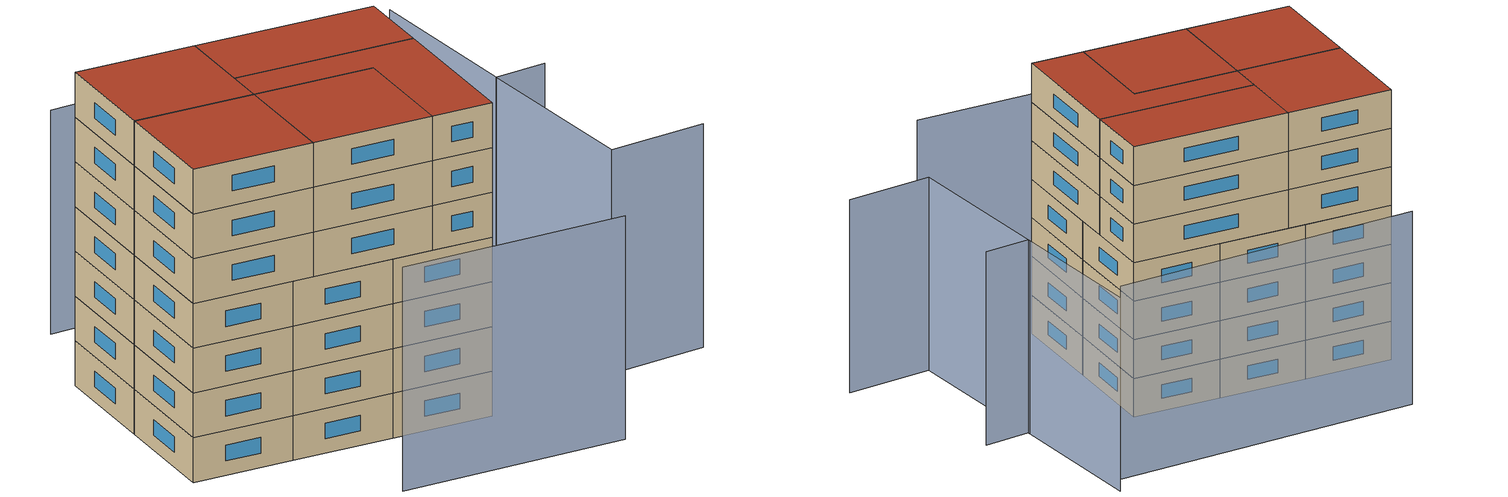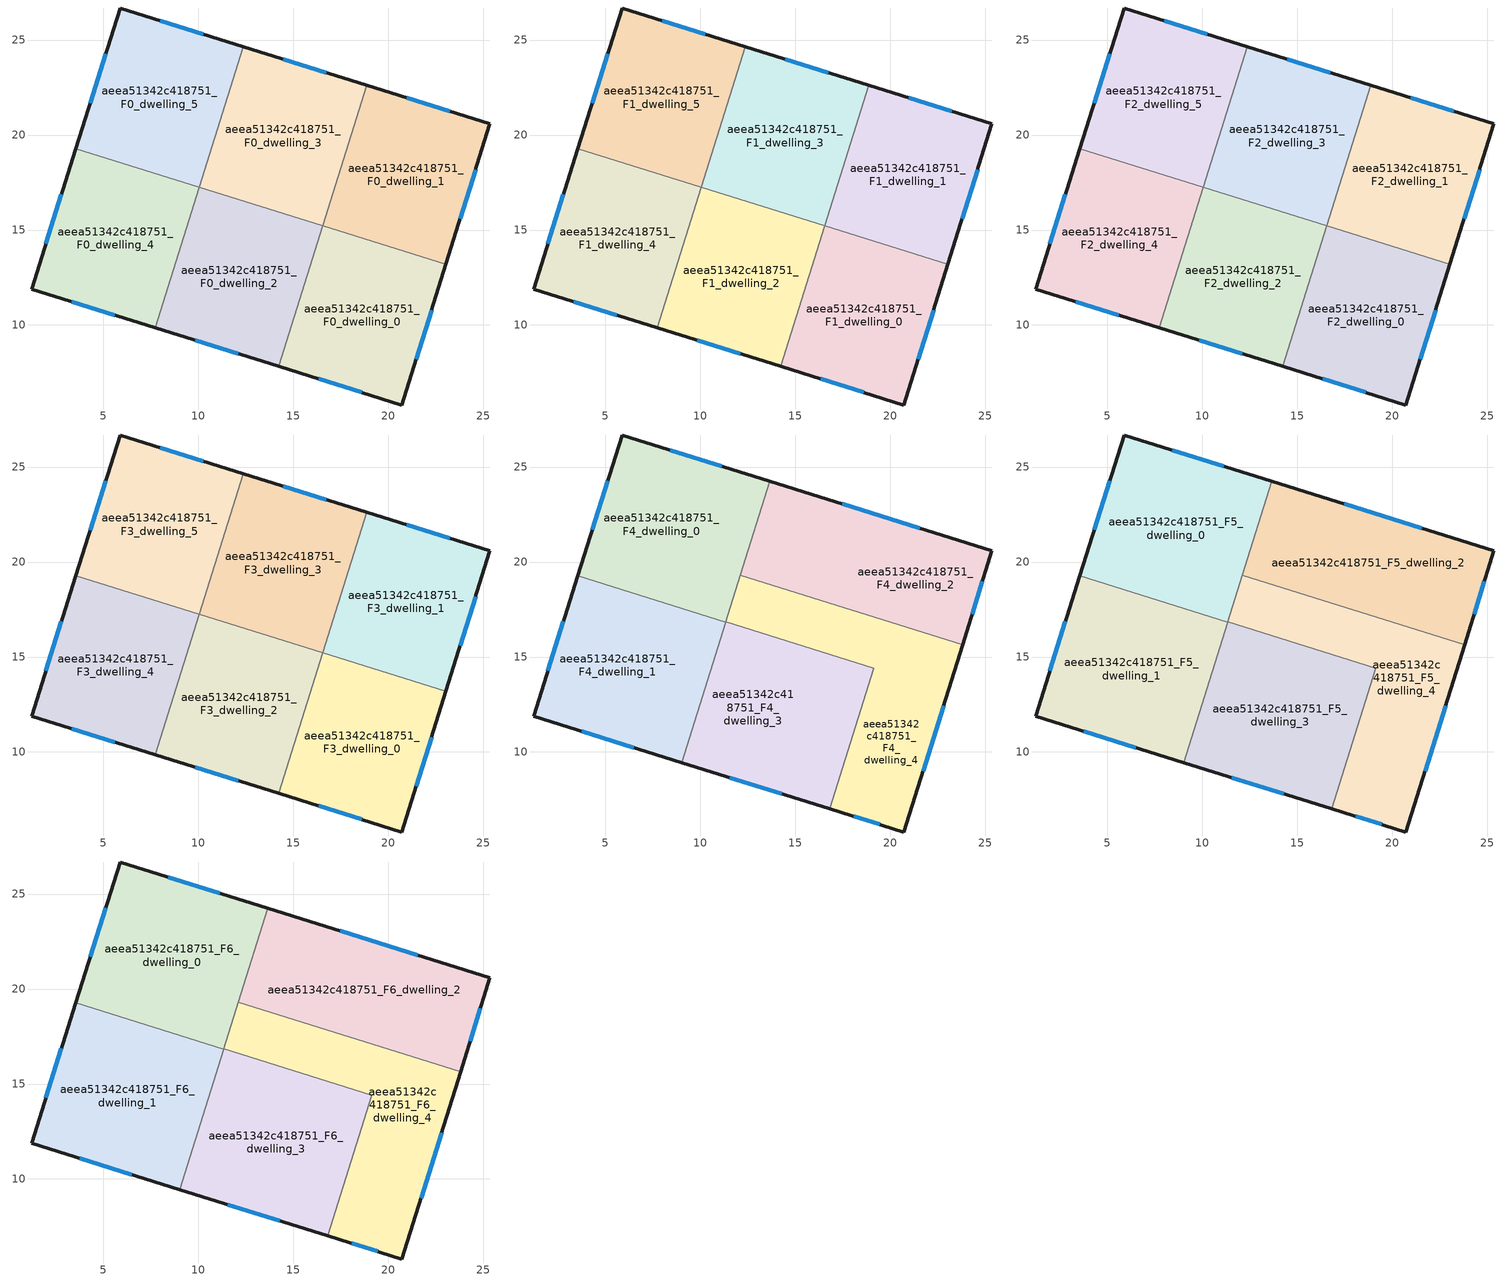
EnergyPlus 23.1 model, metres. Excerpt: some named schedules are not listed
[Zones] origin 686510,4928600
aeea51342c418751_F0_dwelling_0
 floor ground (EU_floor_Construction): 23.05,13.19 20.73,5.79 14.23,7.82 16.55,15.22 z0
 wall outside (EU_wall_Construction): 14.23,7.82 20.73,5.79 23.05,13.19 z0:3
 wall to aeea51342c418751_F0_dwelling_1 (EU_wall_Construction): 23.05,13.19 16.55,15.22 z0:3
 wall to aeea51342c418751_F0_dwelling_2 (EU_wall_Construction): 16.55,15.22 14.23,7.82 z0:3
 window (EU_Window_Construction): 21.48,8.19 22.29,10.78 / 16.35,7.16 18.62,6.45 z0.98:2.02
aeea51342c418751_F0_dwelling_1
 floor ground (EU_floor_Construction): 25.36,20.59 23.05,13.19 16.55,15.22 18.87,22.62 z0
 wall outside (EU_wall_Construction): 23.05,13.19 25.36,20.59 18.87,22.62 z0:3
 wall to aeea51342c418751_F0_dwelling_3 (EU_wall_Construction): 18.87,22.62 16.55,15.22 z0:3
 window (EU_Window_Construction): 23.25,21.25 20.98,21.96 / 23.8,15.59 24.61,18.18 z0.98:2.02
aeea51342c418751_F0_dwelling_2
 floor ground (EU_floor_Construction): 16.55,15.22 14.23,7.82 7.74,9.85 10.06,17.25 z0
 wall outside (EU_wall_Construction): 7.74,9.85 14.23,7.82 z0:3
 wall to aeea51342c418751_F0_dwelling_3 (EU_wall_Construction): 16.55,15.22 10.06,17.25 z0:3
 wall to aeea51342c418751_F0_dwelling_4 (EU_wall_Construction): 10.05,17.25 7.74,9.85 z0:3
 window (EU_Window_Construction): 9.85,9.19 12.12,8.48 z0.98:2.02
aeea51342c418751_F0_dwelling_3
 floor ground (EU_floor_Construction): 18.87,22.62 16.55,15.22 10.06,17.25 12.37,24.66 z0
 wall outside (EU_wall_Construction): 18.87,22.62 12.37,24.66 z0:3
 wall to aeea51342c418751_F0_dwelling_5 (EU_wall_Construction): 12.37,24.66 10.06,17.25 z0:3
 window (EU_Window_Construction): 16.75,23.28 14.48,24 z0.98:2.02
aeea51342c418751_F0_dwelling_4
 floor ground (EU_floor_Construction): 10.05,17.25 7.74,9.85 1.23,11.88 3.56,19.28 z0
 wall outside (EU_wall_Construction): 3.56,19.28 1.23,11.88 7.74,9.85 z0:3
 wall to aeea51342c418751_F0_dwelling_5 (EU_wall_Construction): 10.05,17.25 3.56,19.28 z0:3
 window (EU_Window_Construction): 3.35,11.22 5.62,10.51 / 2.8,16.87 1.99,14.28 z0.98:2.02
aeea51342c418751_F0_dwelling_5
 floor ground (EU_floor_Construction): 12.37,24.66 10.05,17.25 3.56,19.28 5.89,26.69 z0
 wall outside (EU_wall_Construction): 12.37,24.66 5.89,26.69 3.56,19.28 z0:3
 window (EU_Window_Construction): 5.13,24.28 4.32,21.69 / 10.27,25.32 8,26.03 z0.98:2.02
aeea51342c418751_F1_dwelling_0
 floor to aeea51342c418751_F0_dwelling_0 (EU_floor_Construction): 23.05,13.19 20.73,5.79 14.23,7.82 16.55,15.22 z3
 wall outside (EU_wall_Construction): 14.23,7.82 20.73,5.79 23.05,13.19 z3:6
 wall to aeea51342c418751_F1_dwelling_1 (EU_wall_Construction): 23.05,13.19 16.55,15.22 z3:6
 wall to aeea51342c418751_F1_dwelling_2 (EU_wall_Construction): 16.55,15.22 14.23,7.82 z3:6
 window (EU_Window_Construction): 21.48,8.19 22.29,10.78 / 16.35,7.16 18.62,6.45 z3.98:5.02
aeea51342c418751_F1_dwelling_1
 floor to aeea51342c418751_F0_dwelling_1 (EU_floor_Construction): 25.36,20.59 23.05,13.19 16.55,15.22 18.87,22.62 z3
 wall outside (EU_wall_Construction): 23.05,13.19 25.36,20.59 18.87,22.62 z3:6
 wall to aeea51342c418751_F1_dwelling_3 (EU_wall_Construction): 18.87,22.62 16.55,15.22 z3:6
 window (EU_Window_Construction): 23.25,21.25 20.98,21.96 / 23.8,15.59 24.61,18.18 z3.98:5.02
aeea51342c418751_F1_dwelling_2
 floor to aeea51342c418751_F0_dwelling_2 (EU_floor_Construction): 16.55,15.22 14.23,7.82 7.74,9.85 10.06,17.25 z3
 wall outside (EU_wall_Construction): 7.74,9.85 14.23,7.82 z3:6
 wall to aeea51342c418751_F1_dwelling_3 (EU_wall_Construction): 16.55,15.22 10.06,17.25 z3:6
 wall to aeea51342c418751_F1_dwelling_4 (EU_wall_Construction): 10.05,17.25 7.74,9.85 z3:6
 window (EU_Window_Construction): 9.85,9.19 12.12,8.48 z3.98:5.02
aeea51342c418751_F1_dwelling_3
 floor to aeea51342c418751_F0_dwelling_3 (EU_floor_Construction): 18.87,22.62 16.55,15.22 10.06,17.25 12.37,24.66 z3
 wall outside (EU_wall_Construction): 18.87,22.62 12.37,24.66 z3:6
 wall to aeea51342c418751_F1_dwelling_5 (EU_wall_Construction): 12.37,24.66 10.06,17.25 z3:6
 window (EU_Window_Construction): 16.75,23.28 14.48,24 z3.98:5.02
aeea51342c418751_F1_dwelling_4
 floor to aeea51342c418751_F0_dwelling_4 (EU_floor_Construction): 10.05,17.25 7.74,9.85 1.23,11.88 3.56,19.28 z3
 wall outside (EU_wall_Construction): 3.56,19.28 1.23,11.88 7.74,9.85 z3:6
 wall to aeea51342c418751_F1_dwelling_5 (EU_wall_Construction): 10.05,17.25 3.56,19.28 z3:6
 window (EU_Window_Construction): 3.35,11.22 5.62,10.51 / 2.8,16.87 1.99,14.28 z3.98:5.02
aeea51342c418751_F1_dwelling_5
 floor to aeea51342c418751_F0_dwelling_5 (EU_floor_Construction): 12.37,24.66 10.05,17.25 3.56,19.28 5.89,26.69 z3
 wall outside (EU_wall_Construction): 12.37,24.66 5.89,26.69 3.56,19.28 z3:6
 window (EU_Window_Construction): 5.13,24.28 4.32,21.69 / 10.27,25.32 8,26.03 z3.98:5.02
aeea51342c418751_F2_dwelling_0
 floor to aeea51342c418751_F1_dwelling_0 (EU_floor_Construction): 23.05,13.19 20.73,5.79 14.23,7.82 16.55,15.22 z6
 wall outside (EU_wall_Construction): 14.23,7.82 20.73,5.79 23.05,13.19 z6:9
 wall to aeea51342c418751_F2_dwelling_1 (EU_wall_Construction): 23.05,13.19 16.55,15.22 z6:9
 wall to aeea51342c418751_F2_dwelling_2 (EU_wall_Construction): 16.55,15.22 14.23,7.82 z6:9
 window (EU_Window_Construction): 21.48,8.19 22.29,10.78 / 16.35,7.16 18.62,6.45 z6.98:8.02
aeea51342c418751_F2_dwelling_1
 floor to aeea51342c418751_F1_dwelling_1 (EU_floor_Construction): 25.36,20.59 23.05,13.19 16.55,15.22 18.87,22.62 z6
 wall outside (EU_wall_Construction): 23.05,13.19 25.36,20.59 18.87,22.62 z6:9
 wall to aeea51342c418751_F2_dwelling_3 (EU_wall_Construction): 18.87,22.62 16.55,15.22 z6:9
 window (EU_Window_Construction): 23.25,21.25 20.98,21.96 / 23.8,15.59 24.61,18.18 z6.98:8.02
aeea51342c418751_F2_dwelling_2
 floor to aeea51342c418751_F1_dwelling_2 (EU_floor_Construction): 16.55,15.22 14.23,7.82 7.74,9.85 10.06,17.25 z6
 wall outside (EU_wall_Construction): 7.74,9.85 14.23,7.82 z6:9
 wall to aeea51342c418751_F2_dwelling_3 (EU_wall_Construction): 16.55,15.22 10.06,17.25 z6:9
 wall to aeea51342c418751_F2_dwelling_4 (EU_wall_Construction): 10.05,17.25 7.74,9.85 z6:9
 window (EU_Window_Construction): 9.85,9.19 12.12,8.48 z6.98:8.02
aeea51342c418751_F2_dwelling_3
 floor to aeea51342c418751_F1_dwelling_3 (EU_floor_Construction): 18.87,22.62 16.55,15.22 10.06,17.25 12.37,24.66 z6
 wall outside (EU_wall_Construction): 18.87,22.62 12.37,24.66 z6:9
 wall to aeea51342c418751_F2_dwelling_5 (EU_wall_Construction): 12.37,24.66 10.06,17.25 z6:9
 window (EU_Window_Construction): 16.75,23.28 14.48,24 z6.98:8.02
aeea51342c418751_F2_dwelling_4
 floor to aeea51342c418751_F1_dwelling_4 (EU_floor_Construction): 10.05,17.25 7.74,9.85 1.23,11.88 3.56,19.28 z6
 wall outside (EU_wall_Construction): 3.56,19.28 1.23,11.88 7.74,9.85 z6:9
 wall to aeea51342c418751_F2_dwelling_5 (EU_wall_Construction): 10.05,17.25 3.56,19.28 z6:9
 window (EU_Window_Construction): 3.35,11.22 5.62,10.51 / 2.8,16.87 1.99,14.28 z6.98:8.02
aeea51342c418751_F2_dwelling_5
 floor to aeea51342c418751_F1_dwelling_5 (EU_floor_Construction): 12.37,24.66 10.05,17.25 3.56,19.28 5.89,26.69 z6
 wall outside (EU_wall_Construction): 12.37,24.66 5.89,26.69 3.56,19.28 z6:9
 window (EU_Window_Construction): 5.13,24.28 4.32,21.69 / 10.27,25.32 8,26.03 z6.98:8.02
aeea51342c418751_F3_dwelling_0
 floor to aeea51342c418751_F2_dwelling_0 (EU_floor_Construction): 23.05,13.19 20.73,5.79 14.23,7.82 16.55,15.22 z9
 wall outside (EU_wall_Construction): 14.23,7.82 20.73,5.79 23.05,13.19 z9:12
 wall to aeea51342c418751_F3_dwelling_1 (EU_wall_Construction): 23.05,13.19 16.55,15.22 z9:12
 wall to aeea51342c418751_F3_dwelling_2 (EU_wall_Construction): 16.55,15.22 14.23,7.82 z9:12
 window (EU_Window_Construction): 21.48,8.19 22.29,10.78 / 16.35,7.16 18.62,6.45 z9.98:11.02
aeea51342c418751_F3_dwelling_1
 floor to aeea51342c418751_F2_dwelling_1 (EU_floor_Construction): 25.36,20.59 23.05,13.19 16.55,15.22 18.87,22.62 z9
 wall outside (EU_wall_Construction): 23.05,13.19 25.36,20.59 18.87,22.62 z9:12
 wall to aeea51342c418751_F3_dwelling_3 (EU_wall_Construction): 18.87,22.62 16.55,15.22 z9:12
 window (EU_Window_Construction): 23.25,21.25 20.98,21.96 / 23.8,15.59 24.61,18.18 z9.98:11.02
aeea51342c418751_F3_dwelling_2
 floor to aeea51342c418751_F2_dwelling_2 (EU_floor_Construction): 16.55,15.22 14.23,7.82 7.74,9.85 10.06,17.25 z9
 wall outside (EU_wall_Construction): 7.74,9.85 14.23,7.82 z9:12
 wall to aeea51342c418751_F3_dwelling_3 (EU_wall_Construction): 16.55,15.22 10.06,17.25 z9:12
 wall to aeea51342c418751_F3_dwelling_4 (EU_wall_Construction): 10.05,17.25 7.74,9.85 z9:12
 window (EU_Window_Construction): 9.85,9.19 12.12,8.48 z9.98:11.02
 ceiling adiabatic (EU_roof_Construction): 9.04,9.44 11.35,16.85 10.06,17.25 7.74,9.85 z12
aeea51342c418751_F3_dwelling_3
 floor to aeea51342c418751_F2_dwelling_3 (EU_floor_Construction): 18.87,22.62 16.55,15.22 10.06,17.25 12.37,24.66 z9
 wall outside (EU_wall_Construction): 18.87,22.62 12.37,24.66 z9:12
 wall to aeea51342c418751_F3_dwelling_5 (EU_wall_Construction): 12.37,24.66 10.06,17.25 z9:12
 window (EU_Window_Construction): 16.75,23.28 14.48,24 z9.98:11.02
aeea51342c418751_F3_dwelling_4
 floor to aeea51342c418751_F2_dwelling_4 (EU_floor_Construction): 10.05,17.25 7.74,9.85 1.23,11.88 3.56,19.28 z9
 wall outside (EU_wall_Construction): 3.56,19.28 1.23,11.88 7.74,9.85 z9:12
 wall to aeea51342c418751_F3_dwelling_5 (EU_wall_Construction): 10.05,17.25 3.56,19.28 z9:12
 window (EU_Window_Construction): 3.35,11.22 5.62,10.51 / 2.8,16.87 1.99,14.28 z9.98:11.02
aeea51342c418751_F3_dwelling_5
 floor to aeea51342c418751_F2_dwelling_5 (EU_floor_Construction): 12.37,24.66 10.05,17.25 3.56,19.28 5.89,26.69 z9
 wall outside (EU_wall_Construction): 12.37,24.66 5.89,26.69 3.56,19.28 z9:12
 window (EU_Window_Construction): 5.13,24.28 4.32,21.69 / 10.27,25.32 8,26.03 z9.98:11.02
aeea51342c418751_F4_dwelling_0
 floor to aeea51342c418751_F3_dwelling_5 (EU_floor_Construction): 12.37,24.66 10.05,17.25 3.56,19.28 5.89,26.69 z12
 floor to aeea51342c418751_F3_dwelling_3 (EU_floor_Construction): 13.67,24.25 11.35,16.85 10.06,17.25 12.37,24.66 z12
 wall outside (EU_wall_Construction): 13.67,24.25 5.89,26.69 3.56,19.28 z12:15
 wall to aeea51342c418751_F4_dwelling_1 (EU_wall_Construction): 3.56,19.28 11.35,16.84 z12:15
 wall to aeea51342c418751_F4_dwelling_2 (EU_wall_Construction): 12.13,19.31 13.67,24.25 z12:15
 wall to aeea51342c418751_F4_dwelling_4 (EU_wall_Construction): 11.35,16.85 12.13,19.31 z12:15
 window (EU_Window_Construction): 5.13,24.28 4.32,21.69 / 11.14,25.04 8.42,25.9 z12.98:14.02
aeea51342c418751_F4_dwelling_1
 floor to aeea51342c418751_F3_dwelling_4 (EU_floor_Construction): 10.05,17.25 7.74,9.85 1.23,11.88 3.56,19.28 z12
 floor adiabatic (EU_floor_Construction): 11.35,16.84 9.04,9.44 7.74,9.85 10.05,17.25 z12
 wall outside (EU_wall_Construction): 3.56,19.28 1.23,11.88 9.04,9.44 z12:15
 wall to aeea51342c418751_F4_dwelling_3 (EU_wall_Construction): 9.04,9.44 11.35,16.84 z12:15
 window (EU_Window_Construction): 2.8,16.87 1.99,14.28 / 3.77,11.09 6.5,10.23 z12.98:14.02
aeea51342c418751_F4_dwelling_2
 floor to aeea51342c418751_F3_dwelling_1 (EU_floor_Construction): 25.36,20.59 23.82,15.66 17.32,17.69 18.87,22.62 z12
 floor to aeea51342c418751_F3_dwelling_3 (EU_floor_Construction): 18.87,22.62 17.32,17.69 12.13,19.31 13.67,24.25 z12
 wall outside (EU_wall_Construction): 23.82,15.66 25.36,20.59 13.67,24.25 z12:15
 wall to aeea51342c418751_F4_dwelling_4 (EU_wall_Construction): 12.13,19.31 23.82,15.66 z12:15
 window (EU_Window_Construction): 24.32,17.26 24.86,18.98 / 21.56,21.78 17.47,23.06 z12.98:14.02
aeea51342c418751_F4_dwelling_3
 floor to aeea51342c418751_F3_dwelling_2 (EU_floor_Construction): 16.55,15.22 14.23,7.82 9.04,9.44 11.35,16.85 z12
 floor to aeea51342c418751_F3_dwelling_0 (EU_floor_Construction): 19.15,14.41 16.83,7.01 14.23,7.82 16.55,15.22 z12
 wall outside (EU_wall_Construction): 9.04,9.44 16.83,7.01 z12:15
 wall to aeea51342c418751_F4_dwelling_4 (EU_wall_Construction): 16.83,7.01 19.15,14.41 11.35,16.85 z12:15
 window (EU_Window_Construction): 11.57,8.65 14.3,7.8 z12.98:14.02
aeea51342c418751_F4_dwelling_4
 floor to aeea51342c418751_F3_dwelling_0 (EU_floor_Construction): 23.05,13.19 20.73,5.79 16.83,7.01 19.15,14.41 16.55,15.22 z12
 floor to aeea51342c418751_F3_dwelling_1 (EU_floor_Construction): 23.82,15.66 23.05,13.19 16.55,15.22 17.32,17.69 z12
 floor to aeea51342c418751_F3_dwelling_3 (EU_floor_Construction): 17.32,17.69 16.55,15.22 11.35,16.85 12.13,19.31 z12
 wall outside (EU_wall_Construction): 16.83,7.01 20.73,5.79 23.82,15.66 z12:15
 window (EU_Window_Construction): 21.74,9 22.82,12.45 / 18.1,6.61 19.46,6.18 z12.98:14.02
aeea51342c418751_F5_dwelling_0
 floor to aeea51342c418751_F4_dwelling_0 (EU_floor_Construction): 13.67,24.25 11.35,16.84 3.56,19.28 5.89,26.69 z15
 wall outside (EU_wall_Construction): 13.67,24.25 5.89,26.69 3.56,19.28 z15:18
 wall to aeea51342c418751_F5_dwelling_1 (EU_wall_Construction): 3.56,19.28 11.35,16.84 z15:18
 wall to aeea51342c418751_F5_dwelling_2 (EU_wall_Construction): 12.13,19.31 13.67,24.25 z15:18
 wall to aeea51342c418751_F5_dwelling_4 (EU_wall_Construction): 11.35,16.85 12.13,19.31 z15:18
 window (EU_Window_Construction): 5.13,24.28 4.32,21.69 / 11.14,25.04 8.42,25.9 z15.98:17.02
aeea51342c418751_F5_dwelling_1
 floor to aeea51342c418751_F4_dwelling_1 (EU_floor_Construction): 11.35,16.84 9.04,9.44 1.23,11.88 3.56,19.28 z15
 wall outside (EU_wall_Construction): 3.56,19.28 1.23,11.88 9.04,9.44 z15:18
 wall to aeea51342c418751_F5_dwelling_3 (EU_wall_Construction): 9.04,9.44 11.35,16.84 z15:18
 window (EU_Window_Construction): 2.8,16.87 1.99,14.28 / 3.77,11.09 6.5,10.23 z15.98:17.02
aeea51342c418751_F5_dwelling_2
 floor to aeea51342c418751_F4_dwelling_2 (EU_floor_Construction): 25.36,20.59 23.82,15.66 12.13,19.31 13.67,24.25 z15
 wall outside (EU_wall_Construction): 23.82,15.66 25.36,20.59 13.67,24.25 z15:18
 wall to aeea51342c418751_F5_dwelling_4 (EU_wall_Construction): 12.13,19.31 23.82,15.66 z15:18
 window (EU_Window_Construction): 24.32,17.26 24.86,18.98 / 21.56,21.78 17.47,23.06 z15.98:17.02
aeea51342c418751_F5_dwelling_3
 floor to aeea51342c418751_F4_dwelling_3 (EU_floor_Construction): 19.15,14.41 16.83,7.01 9.04,9.44 11.35,16.85 z15
 wall outside (EU_wall_Construction): 9.04,9.44 16.83,7.01 z15:18
 wall to aeea51342c418751_F5_dwelling_4 (EU_wall_Construction): 16.83,7.01 19.15,14.41 11.35,16.85 z15:18
 window (EU_Window_Construction): 11.57,8.65 14.3,7.8 z15.98:17.02
aeea51342c418751_F5_dwelling_4
 floor to aeea51342c418751_F4_dwelling_4 (EU_floor_Construction): 23.82,15.66 20.73,5.79 16.83,7.01 19.15,14.41 11.35,16.85 12.13,19.31 z15
 wall outside (EU_wall_Construction): 16.83,7.01 20.73,5.79 23.82,15.66 z15:18
 window (EU_Window_Construction): 21.74,9 22.82,12.45 / 18.1,6.61 19.46,6.18 z15.98:17.02
aeea51342c418751_F6_dwelling_0
 floor to aeea51342c418751_F5_dwelling_0 (EU_floor_Construction): 13.67,24.25 11.35,16.84 3.56,19.28 5.89,26.69 z18
 wall outside (EU_wall_Construction): 13.67,24.25 5.89,26.69 3.56,19.28 z18:21
 wall to aeea51342c418751_F6_dwelling_1 (EU_wall_Construction): 3.56,19.28 11.35,16.84 z18:21
 wall to aeea51342c418751_F6_dwelling_2 (EU_wall_Construction): 12.13,19.31 13.67,24.25 z18:21
 wall to aeea51342c418751_F6_dwelling_4 (EU_wall_Construction): 11.35,16.85 12.13,19.31 z18:21
 window (EU_Window_Construction): 5.13,24.28 4.32,21.69 / 11.14,25.04 8.42,25.9 z18.98:20.02
 roof outside (EU_roof_Construction): 11.35,16.84 13.67,24.25 5.89,26.69 3.56,19.28 z21
aeea51342c418751_F6_dwelling_1
 floor to aeea51342c418751_F5_dwelling_1 (EU_floor_Construction): 11.35,16.84 9.04,9.44 1.23,11.88 3.56,19.28 z18
 wall outside (EU_wall_Construction): 3.56,19.28 1.23,11.88 9.04,9.44 z18:21
 wall to aeea51342c418751_F6_dwelling_3 (EU_wall_Construction): 9.04,9.44 11.35,16.84 z18:21
 window (EU_Window_Construction): 2.8,16.87 1.99,14.28 / 3.77,11.09 6.5,10.23 z18.98:20.02
 roof outside (EU_roof_Construction): 9.04,9.44 11.35,16.84 3.56,19.28 1.23,11.88 z21
aeea51342c418751_F6_dwelling_2
 floor to aeea51342c418751_F5_dwelling_2 (EU_floor_Construction): 25.36,20.59 23.82,15.66 12.13,19.31 13.67,24.25 z18
 wall outside (EU_wall_Construction): 23.82,15.66 25.36,20.59 13.67,24.25 z18:21
 wall to aeea51342c418751_F6_dwelling_4 (EU_wall_Construction): 12.13,19.31 23.82,15.66 z18:21
 window (EU_Window_Construction): 24.32,17.26 24.86,18.98 / 21.56,21.78 17.47,23.06 z18.98:20.02
 roof outside (EU_roof_Construction): 23.82,15.66 25.36,20.59 13.67,24.25 12.13,19.31 z21
aeea51342c418751_F6_dwelling_3
 floor to aeea51342c418751_F5_dwelling_3 (EU_floor_Construction): 19.15,14.41 16.83,7.01 9.04,9.44 11.35,16.85 z18
 wall outside (EU_wall_Construction): 9.04,9.44 16.83,7.01 z18:21
 wall to aeea51342c418751_F6_dwelling_4 (EU_wall_Construction): 16.83,7.01 19.15,14.41 11.35,16.85 z18:21
 window (EU_Window_Construction): 11.57,8.65 14.3,7.8 z18.98:20.02
 roof outside (EU_roof_Construction): 16.83,7.01 19.15,14.41 11.35,16.85 9.04,9.44 z21
aeea51342c418751_F6_dwelling_4
 floor to aeea51342c418751_F5_dwelling_4 (EU_floor_Construction): 23.82,15.66 20.73,5.79 16.83,7.01 19.15,14.41 11.35,16.85 12.13,19.31 z18
 wall outside (EU_wall_Construction): 16.83,7.01 20.73,5.79 23.82,15.66 z18:21
 window (EU_Window_Construction): 21.74,9 22.82,12.45 / 18.1,6.61 19.46,6.18 z18.98:20.02
 roof outside (EU_roof_Construction): 20.73,5.79 23.82,15.66 12.13,19.31 11.35,16.85 19.15,14.41 16.83,7.01 z21
shading: 9.38,2.08 24.09,-2.25 / 36.68,3.67 30.1,4.93 / 30.1,4.93 32.49,17.38 / 35.92,16.52 32.45,17.19 / 32.45,17.19 34.62,28.52 / 33.25,27.2 10.01,32.92 z0:15
[Building]
EU S2 Campaign: North Axis=0; Terrain=City; Solar Distribution=FullExterior
[Site:Location]
Bologna: Latitude=44.5; Longitude=11.25; Time Zone=1; Elevation=37
[SizingPeriod:WeatherFileDays]
AnnualSizingPeriod: Begin Month=1; Begin Day of Month=1; End Month=12; End Day of Month=31; Day of Week for Start Day=Monday; Use Weather File Daylight Saving Period=No; Use Weather File Rain and Snow Indicators=No
[MATERIAL]
EU_InternalMass_Material: Roughness=MediumRough; Thickness=0.1; Conductivity=1; Density=1800; Specific Heat=900; Thermal Absorptance=0.9; Solar Absorptance=0.7; Visible Absorptance=0.7
[MATERIAL:NOMASS] Roughness=MediumRough; Thermal Absorptance=0.9; Solar Absorptance=0.7; Visible Absorptance=0.7
Name | Thermal Resistance
EU_wall_NoMass | 0.905828
EU_roof_NoMass | 0.37593
EU_floor_NoMass | 0.67114
[WINDOWMATERIAL:SIMPLEGLAZINGSYSTEM]
EU_Window_SimpleGlazing: UFactor=4.52486; Solar Heat Gain Coefficient=0.85; Visible Transmittance=0.85
[CONSTRUCTION]
EU_wall_Construction: EU_wall_NoMass
EU_roof_Construction: EU_roof_NoMass
EU_floor_Construction: EU_floor_NoMass
EU_Window_Construction: EU_Window_SimpleGlazing
EU_InternalMass_Construction: EU_InternalMass_Material
[ZONE] Type=1; Multiplier=1; Ceiling Height=autocalculate; Floor Area=autocalculate; Part of Total Floor Area=Yes
Name | Volume
aeea51342c418751_F0_dwelling_0; aeea51342c418751_F1_dwelling_0; aeea51342c418751_F2_dwelling_0; aeea51342c418751_F3_dwelling_0; aeea51342c418751_F0_dwelling_1; aeea51342c418751_F1_dwelling_1; aeea51342c418751_F2_dwelling_1; aeea51342c418751_F3_dwelling_1; aeea51342c418751_F0_dwelling_4; aeea51342c418751_F1_dwelling_4; aeea51342c418751_F2_dwelling_4; aeea51342c418751_F3_dwelling_4 | 158.385
aeea51342c418751_F4_dwelling_0; aeea51342c418751_F5_dwelling_0; aeea51342c418751_F6_dwelling_0; aeea51342c418751_F4_dwelling_3; aeea51342c418751_F5_dwelling_3; aeea51342c418751_F6_dwelling_3 | 190.066
aeea51342c418751_F4_dwelling_1; aeea51342c418751_F5_dwelling_1; aeea51342c418751_F6_dwelling_1 | 190.069
aeea51342c418751_F0_dwelling_2; aeea51342c418751_F1_dwelling_2; aeea51342c418751_F2_dwelling_2; aeea51342c418751_F3_dwelling_2 | 158.399
aeea51342c418751_F4_dwelling_2; aeea51342c418751_F5_dwelling_2; aeea51342c418751_F6_dwelling_2 | 190.07
aeea51342c418751_F0_dwelling_3; aeea51342c418751_F1_dwelling_3; aeea51342c418751_F2_dwelling_3; aeea51342c418751_F3_dwelling_3 | 158.384
aeea51342c418751_F4_dwelling_4; aeea51342c418751_F5_dwelling_4; aeea51342c418751_F6_dwelling_4 | 190.058
aeea51342c418751_F0_dwelling_5; aeea51342c418751_F1_dwelling_5; aeea51342c418751_F2_dwelling_5; aeea51342c418751_F3_dwelling_5 | 158.401
[INTERNALMASS] Construction=EU_InternalMass_Construction
Name | Zone or ZoneList | Surface Area
aeea51342c418751_F0_dwelling_0_EU_InternalMass | aeea51342c418751_F0_dwelling_0 | 52.7952
aeea51342c418751_F0_dwelling_1_EU_InternalMass | aeea51342c418751_F0_dwelling_1 | 52.795
aeea51342c418751_F0_dwelling_2_EU_InternalMass | aeea51342c418751_F0_dwelling_2 | 52.7996
aeea51342c418751_F0_dwelling_3_EU_InternalMass | aeea51342c418751_F0_dwelling_3 | 52.7944
aeea51342c418751_F0_dwelling_4_EU_InternalMass | aeea51342c418751_F0_dwelling_4 | 52.7953
aeea51342c418751_F0_dwelling_5_EU_InternalMass | aeea51342c418751_F0_dwelling_5 | 52.8004
aeea51342c418751_F1_dwelling_0_EU_InternalMass | aeea51342c418751_F1_dwelling_0 | 52.7952
aeea51342c418751_F1_dwelling_1_EU_InternalMass | aeea51342c418751_F1_dwelling_1 | 52.795
aeea51342c418751_F1_dwelling_2_EU_InternalMass | aeea51342c418751_F1_dwelling_2 | 52.7996
aeea51342c418751_F1_dwelling_3_EU_InternalMass | aeea51342c418751_F1_dwelling_3 | 52.7944
aeea51342c418751_F1_dwelling_4_EU_InternalMass | aeea51342c418751_F1_dwelling_4 | 52.7953
aeea51342c418751_F1_dwelling_5_EU_InternalMass | aeea51342c418751_F1_dwelling_5 | 52.8004
aeea51342c418751_F2_dwelling_0_EU_InternalMass | aeea51342c418751_F2_dwelling_0 | 52.7952
aeea51342c418751_F2_dwelling_1_EU_InternalMass | aeea51342c418751_F2_dwelling_1 | 52.795
aeea51342c418751_F2_dwelling_2_EU_InternalMass | aeea51342c418751_F2_dwelling_2 | 52.7996
aeea51342c418751_F2_dwelling_3_EU_InternalMass | aeea51342c418751_F2_dwelling_3 | 52.7944
aeea51342c418751_F2_dwelling_4_EU_InternalMass | aeea51342c418751_F2_dwelling_4 | 52.7953
aeea51342c418751_F2_dwelling_5_EU_InternalMass | aeea51342c418751_F2_dwelling_5 | 52.8004
aeea51342c418751_F3_dwelling_0_EU_InternalMass | aeea51342c418751_F3_dwelling_0 | 52.7952
aeea51342c418751_F3_dwelling_1_EU_InternalMass | aeea51342c418751_F3_dwelling_1 | 52.795
aeea51342c418751_F3_dwelling_2_EU_InternalMass | aeea51342c418751_F3_dwelling_2 | 52.7996
aeea51342c418751_F3_dwelling_3_EU_InternalMass | aeea51342c418751_F3_dwelling_3 | 52.7944
aeea51342c418751_F3_dwelling_4_EU_InternalMass | aeea51342c418751_F3_dwelling_4 | 52.7953
aeea51342c418751_F3_dwelling_5_EU_InternalMass | aeea51342c418751_F3_dwelling_5 | 52.8004
aeea51342c418751_F4_dwelling_0_EU_InternalMass | aeea51342c418751_F4_dwelling_0 | 63.3579
aeea51342c418751_F4_dwelling_1_EU_InternalMass | aeea51342c418751_F4_dwelling_1 | 63.356
aeea51342c418751_F4_dwelling_2_EU_InternalMass | aeea51342c418751_F4_dwelling_2 | 63.3557
aeea51342c418751_F4_dwelling_3_EU_InternalMass | aeea51342c418751_F4_dwelling_3 | 63.3573
aeea51342c418751_F4_dwelling_4_EU_InternalMass | aeea51342c418751_F4_dwelling_4 | 63.3525
aeea51342c418751_F5_dwelling_0_EU_InternalMass | aeea51342c418751_F5_dwelling_0 | 63.3579
aeea51342c418751_F5_dwelling_1_EU_InternalMass | aeea51342c418751_F5_dwelling_1 | 63.356
aeea51342c418751_F5_dwelling_2_EU_InternalMass | aeea51342c418751_F5_dwelling_2 | 63.3557
aeea51342c418751_F5_dwelling_3_EU_InternalMass | aeea51342c418751_F5_dwelling_3 | 63.3573
aeea51342c418751_F5_dwelling_4_EU_InternalMass | aeea51342c418751_F5_dwelling_4 | 63.3525
aeea51342c418751_F6_dwelling_0_EU_InternalMass | aeea51342c418751_F6_dwelling_0 | 63.3579
aeea51342c418751_F6_dwelling_1_EU_InternalMass | aeea51342c418751_F6_dwelling_1 | 63.356
aeea51342c418751_F6_dwelling_2_EU_InternalMass | aeea51342c418751_F6_dwelling_2 | 63.3557
aeea51342c418751_F6_dwelling_3_EU_InternalMass | aeea51342c418751_F6_dwelling_3 | 63.3573
aeea51342c418751_F6_dwelling_4_EU_InternalMass | aeea51342c418751_F6_dwelling_4 | 63.3525
[OTHEREQUIPMENT] Fuel Type=Electricity; Design Level Calculation Method=Watts/Area; Power per Zone Floor Area=1; Fraction Latent=0; Fraction Radiant=0; Fraction Lost=0; Carbon Dioxide Generation Rate=0; EndUse Subcategory=EU_Step8_InternalGains
Name | Zone or ZoneList or Space or SpaceList | Schedule
EU_Step8_InternalGain_aeea51342c418751_F0_dwelling_0_f000 | aeea51342c418751_F0_dwelling_0 | EU_Step8_GainSchedule_aeea51342c418751_F0_dwelling_0_f000
EU_Step8_InternalGain_aeea51342c418751_F0_dwelling_1_f000 | aeea51342c418751_F0_dwelling_1 | EU_Step8_GainSchedule_aeea51342c418751_F0_dwelling_1_f000
EU_Step8_InternalGain_aeea51342c418751_F0_dwelling_2_f000 | aeea51342c418751_F0_dwelling_2 | EU_Step8_GainSchedule_aeea51342c418751_F0_dwelling_2_f000
EU_Step8_InternalGain_aeea51342c418751_F0_dwelling_3_f000 | aeea51342c418751_F0_dwelling_3 | EU_Step8_GainSchedule_aeea51342c418751_F0_dwelling_3_f000
EU_Step8_InternalGain_aeea51342c418751_F0_dwelling_4_f000 | aeea51342c418751_F0_dwelling_4 | EU_Step8_GainSchedule_aeea51342c418751_F0_dwelling_4_f000
EU_Step8_InternalGain_aeea51342c418751_F0_dwelling_5_f000 | aeea51342c418751_F0_dwelling_5 | EU_Step8_GainSchedule_aeea51342c418751_F0_dwelling_5_f000
EU_Step8_InternalGain_aeea51342c418751_F1_dwelling_0_f000 | aeea51342c418751_F1_dwelling_0 | EU_Step8_GainSchedule_aeea51342c418751_F1_dwelling_0_f000
EU_Step8_InternalGain_aeea51342c418751_F1_dwelling_1_f000 | aeea51342c418751_F1_dwelling_1 | EU_Step8_GainSchedule_aeea51342c418751_F1_dwelling_1_f000
EU_Step8_InternalGain_aeea51342c418751_F1_dwelling_2_f000 | aeea51342c418751_F1_dwelling_2 | EU_Step8_GainSchedule_aeea51342c418751_F1_dwelling_2_f000
EU_Step8_InternalGain_aeea51342c418751_F1_dwelling_3_f000 | aeea51342c418751_F1_dwelling_3 | EU_Step8_GainSchedule_aeea51342c418751_F1_dwelling_3_f000
EU_Step8_InternalGain_aeea51342c418751_F1_dwelling_4_f000 | aeea51342c418751_F1_dwelling_4 | EU_Step8_GainSchedule_aeea51342c418751_F1_dwelling_4_f000
EU_Step8_InternalGain_aeea51342c418751_F1_dwelling_5_f000 | aeea51342c418751_F1_dwelling_5 | EU_Step8_GainSchedule_aeea51342c418751_F1_dwelling_5_f000
EU_Step8_InternalGain_aeea51342c418751_F2_dwelling_0_f000 | aeea51342c418751_F2_dwelling_0 | EU_Step8_GainSchedule_aeea51342c418751_F2_dwelling_0_f000
EU_Step8_InternalGain_aeea51342c418751_F2_dwelling_1_f000 | aeea51342c418751_F2_dwelling_1 | EU_Step8_GainSchedule_aeea51342c418751_F2_dwelling_1_f000
EU_Step8_InternalGain_aeea51342c418751_F2_dwelling_2_f000 | aeea51342c418751_F2_dwelling_2 | EU_Step8_GainSchedule_aeea51342c418751_F2_dwelling_2_f000
EU_Step8_InternalGain_aeea51342c418751_F2_dwelling_3_f000 | aeea51342c418751_F2_dwelling_3 | EU_Step8_GainSchedule_aeea51342c418751_F2_dwelling_3_f000
EU_Step8_InternalGain_aeea51342c418751_F2_dwelling_4_f000 | aeea51342c418751_F2_dwelling_4 | EU_Step8_GainSchedule_aeea51342c418751_F2_dwelling_4_f000
EU_Step8_InternalGain_aeea51342c418751_F2_dwelling_5_f000 | aeea51342c418751_F2_dwelling_5 | EU_Step8_GainSchedule_aeea51342c418751_F2_dwelling_5_f000
EU_Step8_InternalGain_aeea51342c418751_F3_dwelling_0_f000 | aeea51342c418751_F3_dwelling_0 | EU_Step8_GainSchedule_aeea51342c418751_F3_dwelling_0_f000
EU_Step8_InternalGain_aeea51342c418751_F3_dwelling_1_f000 | aeea51342c418751_F3_dwelling_1 | EU_Step8_GainSchedule_aeea51342c418751_F3_dwelling_1_f000
EU_Step8_InternalGain_aeea51342c418751_F3_dwelling_2_f000 | aeea51342c418751_F3_dwelling_2 | EU_Step8_GainSchedule_aeea51342c418751_F3_dwelling_2_f000
EU_Step8_InternalGain_aeea51342c418751_F3_dwelling_3_f000 | aeea51342c418751_F3_dwelling_3 | EU_Step8_GainSchedule_aeea51342c418751_F3_dwelling_3_f000
EU_Step8_InternalGain_aeea51342c418751_F3_dwelling_4_f000 | aeea51342c418751_F3_dwelling_4 | EU_Step8_GainSchedule_aeea51342c418751_F3_dwelling_4_f000
EU_Step8_InternalGain_aeea51342c418751_F3_dwelling_5_f000 | aeea51342c418751_F3_dwelling_5 | EU_Step8_GainSchedule_aeea51342c418751_F3_dwelling_5_f000
EU_Step8_InternalGain_aeea51342c418751_F4_dwelling_0_f000 | aeea51342c418751_F4_dwelling_0 | EU_Step8_GainSchedule_aeea51342c418751_F4_dwelling_0_f000
EU_Step8_InternalGain_aeea51342c418751_F4_dwelling_1_f000 | aeea51342c418751_F4_dwelling_1 | EU_Step8_GainSchedule_aeea51342c418751_F4_dwelling_1_f000
EU_Step8_InternalGain_aeea51342c418751_F4_dwelling_2_f000 | aeea51342c418751_F4_dwelling_2 | EU_Step8_GainSchedule_aeea51342c418751_F4_dwelling_2_f000
EU_Step8_InternalGain_aeea51342c418751_F4_dwelling_3_f000 | aeea51342c418751_F4_dwelling_3 | EU_Step8_GainSchedule_aeea51342c418751_F4_dwelling_3_f000
EU_Step8_InternalGain_aeea51342c418751_F4_dwelling_4_f000 | aeea51342c418751_F4_dwelling_4 | EU_Step8_GainSchedule_aeea51342c418751_F4_dwelling_4_f000
EU_Step8_InternalGain_aeea51342c418751_F5_dwelling_0_f000 | aeea51342c418751_F5_dwelling_0 | EU_Step8_GainSchedule_aeea51342c418751_F5_dwelling_0_f000
EU_Step8_InternalGain_aeea51342c418751_F5_dwelling_1_f000 | aeea51342c418751_F5_dwelling_1 | EU_Step8_GainSchedule_aeea51342c418751_F5_dwelling_1_f000
EU_Step8_InternalGain_aeea51342c418751_F5_dwelling_2_f000 | aeea51342c418751_F5_dwelling_2 | EU_Step8_GainSchedule_aeea51342c418751_F5_dwelling_2_f000
EU_Step8_InternalGain_aeea51342c418751_F5_dwelling_3_f000 | aeea51342c418751_F5_dwelling_3 | EU_Step8_GainSchedule_aeea51342c418751_F5_dwelling_3_f000
EU_Step8_InternalGain_aeea51342c418751_F5_dwelling_4_f000 | aeea51342c418751_F5_dwelling_4 | EU_Step8_GainSchedule_aeea51342c418751_F5_dwelling_4_f000
EU_Step8_InternalGain_aeea51342c418751_F6_dwelling_0_f000 | aeea51342c418751_F6_dwelling_0 | EU_Step8_GainSchedule_aeea51342c418751_F6_dwelling_0_f000
EU_Step8_InternalGain_aeea51342c418751_F6_dwelling_1_f000 | aeea51342c418751_F6_dwelling_1 | EU_Step8_GainSchedule_aeea51342c418751_F6_dwelling_1_f000
EU_Step8_InternalGain_aeea51342c418751_F6_dwelling_2_f000 | aeea51342c418751_F6_dwelling_2 | EU_Step8_GainSchedule_aeea51342c418751_F6_dwelling_2_f000
EU_Step8_InternalGain_aeea51342c418751_F6_dwelling_3_f000 | aeea51342c418751_F6_dwelling_3 | EU_Step8_GainSchedule_aeea51342c418751_F6_dwelling_3_f000
EU_Step8_InternalGain_aeea51342c418751_F6_dwelling_4_f000 | aeea51342c418751_F6_dwelling_4 | EU_Step8_GainSchedule_aeea51342c418751_F6_dwelling_4_f000
[ZONEVENTILATION:DESIGNFLOWRATE] Schedule=EU_AlwaysOn; Design Flow Rate Calculation Method=AirChanges/Hour; Air Changes per Hour=0.73129; Ventilation Type=Natural; Fan Pressure Rise=0; Fan Total Efficiency=1; Constant Term Coefficient=1; Temperature Term Coefficient=0; Velocity Term Coefficient=0; Velocity Squared Term Coefficient=0; Minimum Indoor Temperature=-100; Maximum Indoor Temperature=100; Delta Temperature=-100; Minimum Outdoor Temperature=-100; Maximum Outdoor Temperature=100; Maximum Wind Speed=40
Name | Zone or ZoneList or Space or SpaceList
EU_ConstantAir_aeea51342c418751_F0_dwelling_0 | aeea51342c418751_F0_dwelling_0
EU_ConstantAir_aeea51342c418751_F0_dwelling_1 | aeea51342c418751_F0_dwelling_1
EU_ConstantAir_aeea51342c418751_F0_dwelling_2 | aeea51342c418751_F0_dwelling_2
EU_ConstantAir_aeea51342c418751_F0_dwelling_3 | aeea51342c418751_F0_dwelling_3
EU_ConstantAir_aeea51342c418751_F0_dwelling_4 | aeea51342c418751_F0_dwelling_4
EU_ConstantAir_aeea51342c418751_F0_dwelling_5 | aeea51342c418751_F0_dwelling_5
EU_ConstantAir_aeea51342c418751_F1_dwelling_0 | aeea51342c418751_F1_dwelling_0
EU_ConstantAir_aeea51342c418751_F1_dwelling_1 | aeea51342c418751_F1_dwelling_1
EU_ConstantAir_aeea51342c418751_F1_dwelling_2 | aeea51342c418751_F1_dwelling_2
EU_ConstantAir_aeea51342c418751_F1_dwelling_3 | aeea51342c418751_F1_dwelling_3
EU_ConstantAir_aeea51342c418751_F1_dwelling_4 | aeea51342c418751_F1_dwelling_4
EU_ConstantAir_aeea51342c418751_F1_dwelling_5 | aeea51342c418751_F1_dwelling_5
EU_ConstantAir_aeea51342c418751_F2_dwelling_0 | aeea51342c418751_F2_dwelling_0
EU_ConstantAir_aeea51342c418751_F2_dwelling_1 | aeea51342c418751_F2_dwelling_1
EU_ConstantAir_aeea51342c418751_F2_dwelling_2 | aeea51342c418751_F2_dwelling_2
EU_ConstantAir_aeea51342c418751_F2_dwelling_3 | aeea51342c418751_F2_dwelling_3
EU_ConstantAir_aeea51342c418751_F2_dwelling_4 | aeea51342c418751_F2_dwelling_4
EU_ConstantAir_aeea51342c418751_F2_dwelling_5 | aeea51342c418751_F2_dwelling_5
EU_ConstantAir_aeea51342c418751_F3_dwelling_0 | aeea51342c418751_F3_dwelling_0
EU_ConstantAir_aeea51342c418751_F3_dwelling_1 | aeea51342c418751_F3_dwelling_1
EU_ConstantAir_aeea51342c418751_F3_dwelling_2 | aeea51342c418751_F3_dwelling_2
EU_ConstantAir_aeea51342c418751_F3_dwelling_3 | aeea51342c418751_F3_dwelling_3
EU_ConstantAir_aeea51342c418751_F3_dwelling_4 | aeea51342c418751_F3_dwelling_4
EU_ConstantAir_aeea51342c418751_F3_dwelling_5 | aeea51342c418751_F3_dwelling_5
EU_ConstantAir_aeea51342c418751_F4_dwelling_0 | aeea51342c418751_F4_dwelling_0
EU_ConstantAir_aeea51342c418751_F4_dwelling_1 | aeea51342c418751_F4_dwelling_1
EU_ConstantAir_aeea51342c418751_F4_dwelling_2 | aeea51342c418751_F4_dwelling_2
EU_ConstantAir_aeea51342c418751_F4_dwelling_3 | aeea51342c418751_F4_dwelling_3
EU_ConstantAir_aeea51342c418751_F4_dwelling_4 | aeea51342c418751_F4_dwelling_4
EU_ConstantAir_aeea51342c418751_F5_dwelling_0 | aeea51342c418751_F5_dwelling_0
EU_ConstantAir_aeea51342c418751_F5_dwelling_1 | aeea51342c418751_F5_dwelling_1
EU_ConstantAir_aeea51342c418751_F5_dwelling_2 | aeea51342c418751_F5_dwelling_2
EU_ConstantAir_aeea51342c418751_F5_dwelling_3 | aeea51342c418751_F5_dwelling_3
EU_ConstantAir_aeea51342c418751_F5_dwelling_4 | aeea51342c418751_F5_dwelling_4
EU_ConstantAir_aeea51342c418751_F6_dwelling_0 | aeea51342c418751_F6_dwelling_0
EU_ConstantAir_aeea51342c418751_F6_dwelling_1 | aeea51342c418751_F6_dwelling_1
EU_ConstantAir_aeea51342c418751_F6_dwelling_2 | aeea51342c418751_F6_dwelling_2
EU_ConstantAir_aeea51342c418751_F6_dwelling_3 | aeea51342c418751_F6_dwelling_3
EU_ConstantAir_aeea51342c418751_F6_dwelling_4 | aeea51342c418751_F6_dwelling_4
[HVACTEMPLATE:ZONE:IDEALLOADSAIRSYSTEM] System Availability Schedule=EU_AlwaysOn; Maximum Heating Supply Air Temperature=50; Minimum Cooling Supply Air Temperature=13; Maximum Heating Supply Air Humidity Ratio=0.0156; Minimum Cooling Supply Air Humidity Ratio=0.0077; Heating Limit=NoLimit; Cooling Limit=NoLimit; Heating Availability Schedule=EU_AlwaysOn; Cooling Availability Schedule=EU_CoolingOff; Dehumidification Control Type=ConstantSensibleHeatRatio; Cooling Sensible Heat Ratio=0.7; Dehumidification Setpoint=60; Humidification Control Type=None; Humidification Setpoint=30; Outdoor Air Method=None; Outdoor Air Flow Rate per Person=0.00944; Outdoor Air Flow Rate per Zone Floor Area=0; Outdoor Air Flow Rate per Zone=0; Demand Controlled Ventilation Type=None; Outdoor Air Economizer Type=NoEconomizer; Heat Recovery Type=None; Sensible Heat Recovery Effectiveness=0.7; Latent Heat Recovery Effectiveness=0.65
Name | Template Thermostat
aeea51342c418751_F0_dwelling_0 | EU_HeatOnly_aeea51342c418751_F0_dwelling_0
aeea51342c418751_F0_dwelling_1 | EU_HeatOnly_aeea51342c418751_F0_dwelling_1
aeea51342c418751_F0_dwelling_2 | EU_HeatOnly_aeea51342c418751_F0_dwelling_2
aeea51342c418751_F0_dwelling_3 | EU_HeatOnly_aeea51342c418751_F0_dwelling_3
aeea51342c418751_F0_dwelling_4 | EU_HeatOnly_aeea51342c418751_F0_dwelling_4
aeea51342c418751_F0_dwelling_5 | EU_HeatOnly_aeea51342c418751_F0_dwelling_5
aeea51342c418751_F1_dwelling_0 | EU_HeatOnly_aeea51342c418751_F1_dwelling_0
aeea51342c418751_F1_dwelling_1 | EU_HeatOnly_aeea51342c418751_F1_dwelling_1
aeea51342c418751_F1_dwelling_2 | EU_HeatOnly_aeea51342c418751_F1_dwelling_2
aeea51342c418751_F1_dwelling_3 | EU_HeatOnly_aeea51342c418751_F1_dwelling_3
aeea51342c418751_F1_dwelling_4 | EU_HeatOnly_aeea51342c418751_F1_dwelling_4
aeea51342c418751_F1_dwelling_5 | EU_HeatOnly_aeea51342c418751_F1_dwelling_5
aeea51342c418751_F2_dwelling_0 | EU_HeatOnly_aeea51342c418751_F2_dwelling_0
aeea51342c418751_F2_dwelling_1 | EU_HeatOnly_aeea51342c418751_F2_dwelling_1
aeea51342c418751_F2_dwelling_2 | EU_HeatOnly_aeea51342c418751_F2_dwelling_2
aeea51342c418751_F2_dwelling_3 | EU_HeatOnly_aeea51342c418751_F2_dwelling_3
aeea51342c418751_F2_dwelling_4 | EU_HeatOnly_aeea51342c418751_F2_dwelling_4
aeea51342c418751_F2_dwelling_5 | EU_HeatOnly_aeea51342c418751_F2_dwelling_5
aeea51342c418751_F3_dwelling_0 | EU_HeatOnly_aeea51342c418751_F3_dwelling_0
aeea51342c418751_F3_dwelling_1 | EU_HeatOnly_aeea51342c418751_F3_dwelling_1
aeea51342c418751_F3_dwelling_2 | EU_HeatOnly_aeea51342c418751_F3_dwelling_2
aeea51342c418751_F3_dwelling_3 | EU_HeatOnly_aeea51342c418751_F3_dwelling_3
aeea51342c418751_F3_dwelling_4 | EU_HeatOnly_aeea51342c418751_F3_dwelling_4
aeea51342c418751_F3_dwelling_5 | EU_HeatOnly_aeea51342c418751_F3_dwelling_5
aeea51342c418751_F4_dwelling_0 | EU_HeatOnly_aeea51342c418751_F4_dwelling_0
aeea51342c418751_F4_dwelling_1 | EU_HeatOnly_aeea51342c418751_F4_dwelling_1
aeea51342c418751_F4_dwelling_2 | EU_HeatOnly_aeea51342c418751_F4_dwelling_2
aeea51342c418751_F4_dwelling_3 | EU_HeatOnly_aeea51342c418751_F4_dwelling_3
aeea51342c418751_F4_dwelling_4 | EU_HeatOnly_aeea51342c418751_F4_dwelling_4
aeea51342c418751_F5_dwelling_0 | EU_HeatOnly_aeea51342c418751_F5_dwelling_0
aeea51342c418751_F5_dwelling_1 | EU_HeatOnly_aeea51342c418751_F5_dwelling_1
aeea51342c418751_F5_dwelling_2 | EU_HeatOnly_aeea51342c418751_F5_dwelling_2
aeea51342c418751_F5_dwelling_3 | EU_HeatOnly_aeea51342c418751_F5_dwelling_3
aeea51342c418751_F5_dwelling_4 | EU_HeatOnly_aeea51342c418751_F5_dwelling_4
aeea51342c418751_F6_dwelling_0 | EU_HeatOnly_aeea51342c418751_F6_dwelling_0
aeea51342c418751_F6_dwelling_1 | EU_HeatOnly_aeea51342c418751_F6_dwelling_1
aeea51342c418751_F6_dwelling_2 | EU_HeatOnly_aeea51342c418751_F6_dwelling_2
aeea51342c418751_F6_dwelling_3 | EU_HeatOnly_aeea51342c418751_F6_dwelling_3
aeea51342c418751_F6_dwelling_4 | EU_HeatOnly_aeea51342c418751_F6_dwelling_4
[SIZING:ZONE] Zone Cooling Design Supply Air Temperature Input Method=SupplyAirTemperature; Zone Cooling Design Supply Air Temperature=13; Zone Heating Design Supply Air Temperature Input Method=SupplyAirTemperature; Zone Heating Design Supply Air Temperature=50; Zone Cooling Design Supply Air Humidity Ratio=0.008; Zone Heating Design Supply Air Humidity Ratio=0.008; Cooling Design Air Flow Method=DesignDay; Cooling Design Air Flow Rate=0; Cooling Minimum Air Flow per Zone Floor Area=0.000762; Cooling Minimum Air Flow=0; Cooling Minimum Air Flow Fraction=0.2; Heating Design Air Flow Method=DesignDay; Heating Design Air Flow Rate=0; Heating Maximum Air Flow per Zone Floor Area=0.002032; Heating Maximum Air Flow=0.141576; Heating Maximum Air Flow Fraction=0.3; Account for Dedicated Outdoor Air System=No; Dedicated Outdoor Air System Control Strategy=NeutralSupplyAir; Dedicated Outdoor Air Low Setpoint Temperature for Design=autosize; Dedicated Outdoor Air High Setpoint Temperature for Design=autosize; Zone Load Sizing Method=Sensible Load Only No Latent Load; Zone Latent Cooling Design Supply Air Humidity Ratio Input Method=HumidityRatioDifference; Zone Cooling Design Supply Air Humidity Ratio Difference=0.005; Zone Latent Heating Design Supply Air Humidity Ratio Input Method=HumidityRatioDifference; Zone Humidification Design Supply Air Humidity Ratio Difference=0.005
aeea51342c418751_F0_dwelling_0; aeea51342c418751_F0_dwelling_1; aeea51342c418751_F0_dwelling_2; aeea51342c418751_F0_dwelling_3; aeea51342c418751_F0_dwelling_4; aeea51342c418751_F0_dwelling_5; aeea51342c418751_F1_dwelling_0; aeea51342c418751_F1_dwelling_1; aeea51342c418751_F1_dwelling_2; aeea51342c418751_F1_dwelling_3; aeea51342c418751_F1_dwelling_4; aeea51342c418751_F1_dwelling_5; aeea51342c418751_F2_dwelling_0; aeea51342c418751_F2_dwelling_1; aeea51342c418751_F2_dwelling_2; aeea51342c418751_F2_dwelling_3; aeea51342c418751_F2_dwelling_4; aeea51342c418751_F2_dwelling_5; aeea51342c418751_F3_dwelling_0; aeea51342c418751_F3_dwelling_1; aeea51342c418751_F3_dwelling_2; aeea51342c418751_F3_dwelling_3; aeea51342c418751_F3_dwelling_4; aeea51342c418751_F3_dwelling_5; aeea51342c418751_F4_dwelling_0; aeea51342c418751_F4_dwelling_1; aeea51342c418751_F4_dwelling_2; aeea51342c418751_F4_dwelling_3; aeea51342c418751_F4_dwelling_4; aeea51342c418751_F5_dwelling_0; aeea51342c418751_F5_dwelling_1; aeea51342c418751_F5_dwelling_2; aeea51342c418751_F5_dwelling_3; aeea51342c418751_F5_dwelling_4; aeea51342c418751_F6_dwelling_0; aeea51342c418751_F6_dwelling_1; aeea51342c418751_F6_dwelling_2; aeea51342c418751_F6_dwelling_3; aeea51342c418751_F6_dwelling_4
[SCHEDULE:FILE] Column Number=1; Rows to Skip at Top=0; Number of Hours of Data=8760; Column Separator=Comma; Interpolate to Timestep=No; Minutes per Item=60; Adjust Schedule for Daylight Savings=Yes
Name | File
EU_Step8_GainSchedule_aeea51342c418751_F0_dwelling_0_f000 | ../../schedules/aeea51342c418751/aeea51342c418751_F0_dwelling_0_f000_gain.csv
EU_Step8_GainSchedule_aeea51342c418751_F0_dwelling_1_f000 | ../../schedules/aeea51342c418751/aeea51342c418751_F0_dwelling_1_f000_gain.csv
EU_Step8_GainSchedule_aeea51342c418751_F0_dwelling_2_f000 | ../../schedules/aeea51342c418751/aeea51342c418751_F0_dwelling_2_f000_gain.csv
EU_Step8_GainSchedule_aeea51342c418751_F0_dwelling_3_f000 | ../../schedules/aeea51342c418751/aeea51342c418751_F0_dwelling_3_f000_gain.csv
EU_Step8_GainSchedule_aeea51342c418751_F0_dwelling_4_f000 | ../../schedules/aeea51342c418751/aeea51342c418751_F0_dwelling_4_f000_gain.csv
EU_Step8_GainSchedule_aeea51342c418751_F0_dwelling_5_f000 | ../../schedules/aeea51342c418751/aeea51342c418751_F0_dwelling_5_f000_gain.csv
EU_Step8_GainSchedule_aeea51342c418751_F1_dwelling_0_f000 | ../../schedules/aeea51342c418751/aeea51342c418751_F1_dwelling_0_f000_gain.csv
EU_Step8_GainSchedule_aeea51342c418751_F1_dwelling_1_f000 | ../../schedules/aeea51342c418751/aeea51342c418751_F1_dwelling_1_f000_gain.csv
EU_Step8_GainSchedule_aeea51342c418751_F1_dwelling_2_f000 | ../../schedules/aeea51342c418751/aeea51342c418751_F1_dwelling_2_f000_gain.csv
EU_Step8_GainSchedule_aeea51342c418751_F1_dwelling_3_f000 | ../../schedules/aeea51342c418751/aeea51342c418751_F1_dwelling_3_f000_gain.csv
EU_Step8_GainSchedule_aeea51342c418751_F1_dwelling_4_f000 | ../../schedules/aeea51342c418751/aeea51342c418751_F1_dwelling_4_f000_gain.csv
EU_Step8_GainSchedule_aeea51342c418751_F1_dwelling_5_f000 | ../../schedules/aeea51342c418751/aeea51342c418751_F1_dwelling_5_f000_gain.csv
EU_Step8_GainSchedule_aeea51342c418751_F2_dwelling_0_f000 | ../../schedules/aeea51342c418751/aeea51342c418751_F2_dwelling_0_f000_gain.csv
EU_Step8_GainSchedule_aeea51342c418751_F2_dwelling_1_f000 | ../../schedules/aeea51342c418751/aeea51342c418751_F2_dwelling_1_f000_gain.csv
EU_Step8_GainSchedule_aeea51342c418751_F2_dwelling_2_f000 | ../../schedules/aeea51342c418751/aeea51342c418751_F2_dwelling_2_f000_gain.csv
EU_Step8_GainSchedule_aeea51342c418751_F2_dwelling_3_f000 | ../../schedules/aeea51342c418751/aeea51342c418751_F2_dwelling_3_f000_gain.csv
EU_Step8_GainSchedule_aeea51342c418751_F2_dwelling_4_f000 | ../../schedules/aeea51342c418751/aeea51342c418751_F2_dwelling_4_f000_gain.csv
EU_Step8_GainSchedule_aeea51342c418751_F2_dwelling_5_f000 | ../../schedules/aeea51342c418751/aeea51342c418751_F2_dwelling_5_f000_gain.csv
EU_Step8_GainSchedule_aeea51342c418751_F3_dwelling_0_f000 | ../../schedules/aeea51342c418751/aeea51342c418751_F3_dwelling_0_f000_gain.csv
EU_Step8_GainSchedule_aeea51342c418751_F3_dwelling_1_f000 | ../../schedules/aeea51342c418751/aeea51342c418751_F3_dwelling_1_f000_gain.csv
EU_Step8_GainSchedule_aeea51342c418751_F3_dwelling_2_f000 | ../../schedules/aeea51342c418751/aeea51342c418751_F3_dwelling_2_f000_gain.csv
EU_Step8_GainSchedule_aeea51342c418751_F3_dwelling_3_f000 | ../../schedules/aeea51342c418751/aeea51342c418751_F3_dwelling_3_f000_gain.csv
EU_Step8_GainSchedule_aeea51342c418751_F3_dwelling_4_f000 | ../../schedules/aeea51342c418751/aeea51342c418751_F3_dwelling_4_f000_gain.csv
EU_Step8_GainSchedule_aeea51342c418751_F3_dwelling_5_f000 | ../../schedules/aeea51342c418751/aeea51342c418751_F3_dwelling_5_f000_gain.csv
EU_Step8_GainSchedule_aeea51342c418751_F4_dwelling_0_f000 | ../../schedules/aeea51342c418751/aeea51342c418751_F4_dwelling_0_f000_gain.csv
EU_Step8_GainSchedule_aeea51342c418751_F4_dwelling_1_f000 | ../../schedules/aeea51342c418751/aeea51342c418751_F4_dwelling_1_f000_gain.csv
EU_Step8_GainSchedule_aeea51342c418751_F4_dwelling_2_f000 | ../../schedules/aeea51342c418751/aeea51342c418751_F4_dwelling_2_f000_gain.csv
EU_Step8_GainSchedule_aeea51342c418751_F4_dwelling_3_f000 | ../../schedules/aeea51342c418751/aeea51342c418751_F4_dwelling_3_f000_gain.csv
EU_Step8_GainSchedule_aeea51342c418751_F4_dwelling_4_f000 | ../../schedules/aeea51342c418751/aeea51342c418751_F4_dwelling_4_f000_gain.csv
EU_Step8_GainSchedule_aeea51342c418751_F5_dwelling_0_f000 | ../../schedules/aeea51342c418751/aeea51342c418751_F5_dwelling_0_f000_gain.csv
EU_Step8_GainSchedule_aeea51342c418751_F5_dwelling_1_f000 | ../../schedules/aeea51342c418751/aeea51342c418751_F5_dwelling_1_f000_gain.csv
EU_Step8_GainSchedule_aeea51342c418751_F5_dwelling_2_f000 | ../../schedules/aeea51342c418751/aeea51342c418751_F5_dwelling_2_f000_gain.csv
EU_Step8_GainSchedule_aeea51342c418751_F5_dwelling_3_f000 | ../../schedules/aeea51342c418751/aeea51342c418751_F5_dwelling_3_f000_gain.csv
EU_Step8_GainSchedule_aeea51342c418751_F5_dwelling_4_f000 | ../../schedules/aeea51342c418751/aeea51342c418751_F5_dwelling_4_f000_gain.csv
EU_Step8_GainSchedule_aeea51342c418751_F6_dwelling_0_f000 | ../../schedules/aeea51342c418751/aeea51342c418751_F6_dwelling_0_f000_gain.csv
